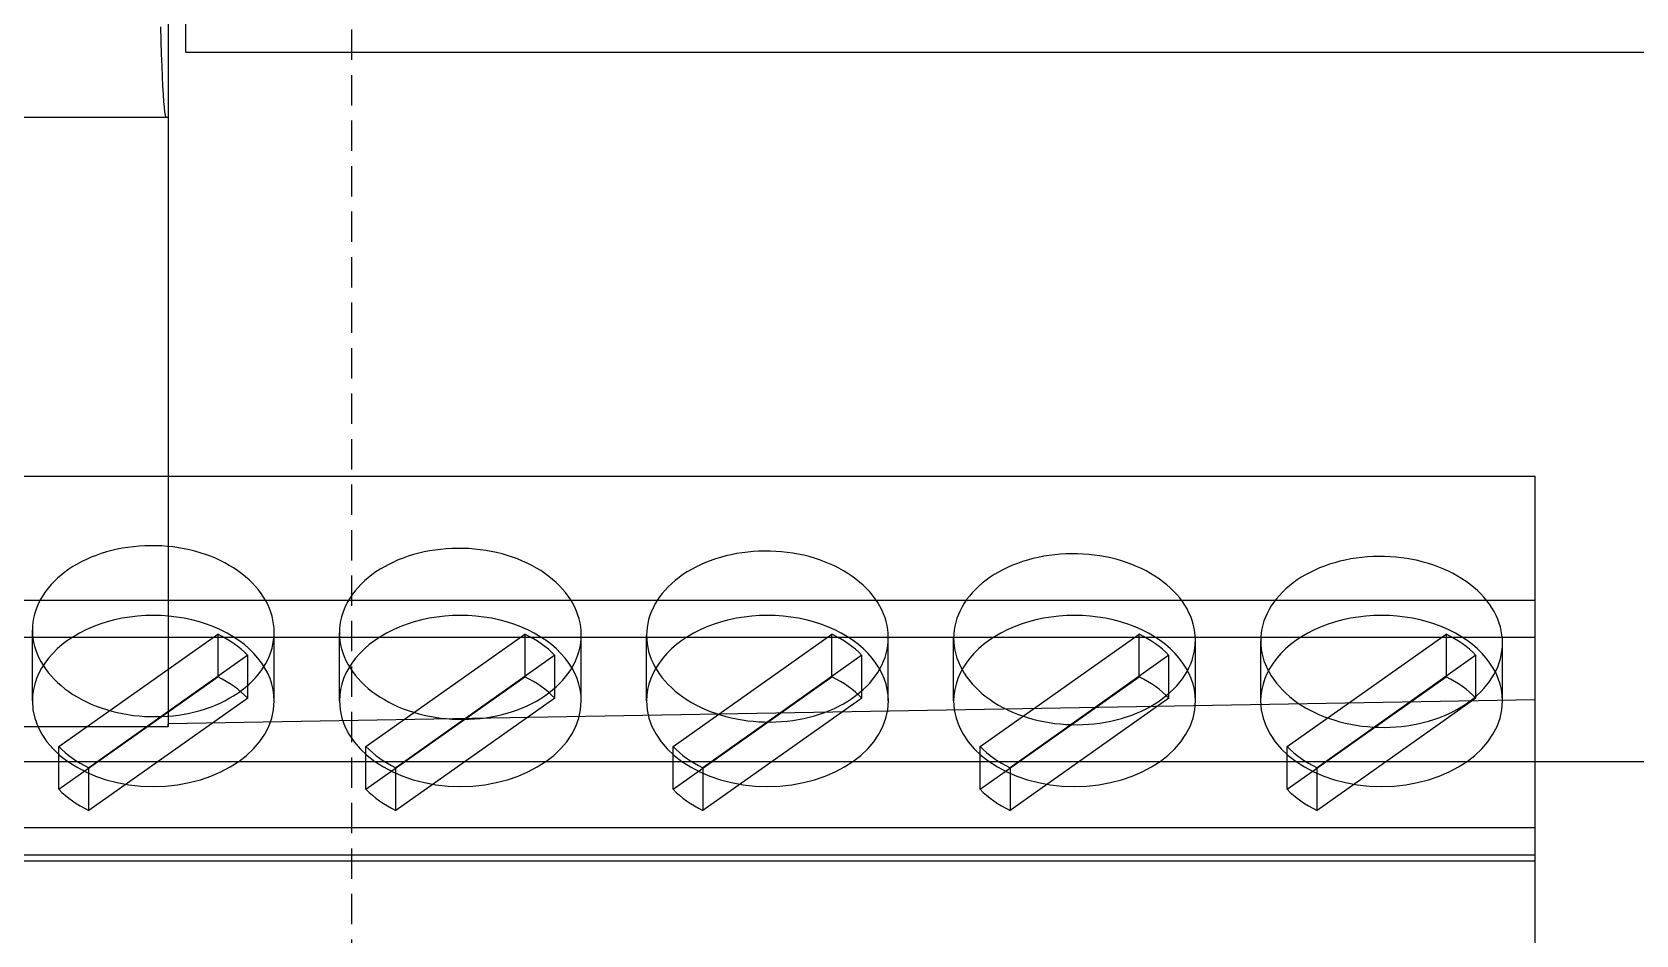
# Model space of a CAD drawing. Extents: x 0 to 144, y 0 to 348.
# Drawn here: x 66.73 to 93.18, y 103.57 to 118.46 of the extents above; entities that cross this region are included whole.
import ezdxf

# ---------------------------------------------------------------- set-up
doc = ezdxf.new("R2010")
doc.units = 0
doc.linetypes.add('DASHED', pattern=[0.75, 0.5, -0.25])
doc.layers.add('-15N-THT. THIẾT BỊ ĐÓNG MỞ', color=40, linetype='CONTINUOUS')

# ---------------------------------------------------------------- blocks, each defined once
blk = doc.blocks.new('06 - N - SC VSD ATV630U07~55N4')
at = {"layer": '-15N-THT. THIẾT BỊ ĐÓNG MỞ', "color": 6, "linetype": 'DASHED'}
blk.add_line((0, 174), (0, -174), dxfattribs=at)
at = {"layer": '-15N-THT. THIẾT BỊ ĐÓNG MỞ'}
for p, q in [((-3.026, -33.174), (-3.026, -66.946)), ((-2.731, -55.87), (-2.731, -38.939)), ((-3.153, -55.457), (-3.146, -55.691)), ((-3.146, -55.691), (-3.139, -55.906)), ((-3.139, -55.906), (-3.131, -56.102)), ((-2.731, -55.87), (27.651, -55.87)), ((-3.131, -56.102), (-3.124, -56.278)), ((-3.124, -56.278), (-3.116, -56.435)), ((-3.116, -56.435), (-3.108, -56.571)), ((-3.108, -56.571), (-3.1, -56.686)), ((-3.1, -56.686), (-3.092, -56.781)), ((-3.092, -56.781), (-3.084, -56.856)), ((-3.084, -56.856), (-3.075, -56.909)), ((-3.025, -56.951), (-5.507, -56.951)), ((-3.075, -56.909), (-3.067, -56.94)), ((-3.067, -56.94), (-3.059, -56.951)), ((-3.025, -56.951), (-3.025, -66.988)), ((-51.945, -62.862), (19.517, -62.862)), ((19.517, -79.799), (19.517, -62.862)), ((-4.372, -64.234), (-4.449, -64.271)), ((-4.293, -64.2), (-4.372, -64.234)), ((-4.212, -64.168), (-4.293, -64.2)), ((-4.128, -64.139), (-4.212, -64.168)), ((-4.043, -64.112), (-4.128, -64.139)), ((-3.956, -64.089), (-4.043, -64.112)), ((-3.868, -64.068), (-3.956, -64.089)), ((-3.778, -64.051), (-3.868, -64.068)), ((-3.687, -64.036), (-3.778, -64.051)), ((-3.595, -64.025), (-3.687, -64.036)), ((-3.503, -64.016), (-3.595, -64.025)), ((-3.41, -64.011), (-3.503, -64.016)), ((-3.316, -64.009), (-3.41, -64.011)), ((-3.223, -64.009), (-3.316, -64.009)), ((-3.129, -64.013), (-3.223, -64.009)), ((-3.036, -64.02), (-3.129, -64.013)), ((-2.944, -64.03), (-3.036, -64.02)), ((-2.852, -64.043), (-2.944, -64.03)), ((-2.761, -64.06), (-2.852, -64.043)), ((-2.671, -64.079), (-2.761, -64.06)), ((-2.583, -64.101), (-2.671, -64.079)), ((-2.496, -64.126), (-2.583, -64.101)), ((-2.411, -64.154), (-2.496, -64.126)), ((-2.327, -64.184), (-2.411, -64.154)), ((-2.246, -64.217), (-2.327, -64.184)), ((-2.167, -64.253), (-2.246, -64.217)), ((-2.09, -64.292), (-2.167, -64.253)), ((0.771, -64.244), (0.692, -64.278)), ((0.852, -64.212), (0.771, -64.244)), ((0.935, -64.183), (0.852, -64.212)), ((1.021, -64.156), (0.935, -64.183)), ((1.107, -64.133), (1.021, -64.156)), ((1.196, -64.112), (1.107, -64.133)), ((1.286, -64.095), (1.196, -64.112)), ((1.377, -64.08), (1.286, -64.095)), ((1.468, -64.069), (1.377, -64.08)), ((1.561, -64.06), (1.468, -64.069)), ((1.654, -64.055), (1.561, -64.06)), ((1.747, -64.053), (1.654, -64.055)), ((1.841, -64.054), (1.747, -64.053)), ((1.934, -64.057), (1.841, -64.054)), ((2.027, -64.064), (1.934, -64.057)), ((2.12, -64.075), (2.027, -64.064)), ((2.212, -64.088), (2.12, -64.075)), ((2.303, -64.104), (2.212, -64.088)), ((2.392, -64.123), (2.303, -64.104)), ((2.481, -64.145), (2.392, -64.123)), ((2.568, -64.17), (2.481, -64.145)), ((2.653, -64.198), (2.568, -64.17)), ((2.736, -64.228), (2.653, -64.198)), ((2.818, -64.262), (2.736, -64.228)), ((2.897, -64.298), (2.818, -64.262)), ((5.916, -64.256), (5.834, -64.288)), ((5.999, -64.227), (5.916, -64.256)), ((6.084, -64.201), (5.999, -64.227)), ((6.171, -64.177), (6.084, -64.201)), ((6.26, -64.157), (6.171, -64.177)), ((6.349, -64.139), (6.26, -64.157)), ((6.44, -64.125), (6.349, -64.139)), ((6.532, -64.113), (6.44, -64.125)), ((6.625, -64.105), (6.532, -64.113)), ((6.718, -64.099), (6.625, -64.105)), ((6.811, -64.097), (6.718, -64.099)), ((6.905, -64.098), (6.811, -64.097)), ((6.998, -64.102), (6.905, -64.098)), ((7.091, -64.109), (6.998, -64.102)), ((7.184, -64.119), (7.091, -64.109)), ((7.275, -64.132), (7.184, -64.119)), ((7.366, -64.148), (7.275, -64.132)), ((7.456, -64.167), (7.366, -64.148)), ((7.545, -64.189), (7.456, -64.167)), ((7.632, -64.214), (7.545, -64.189)), ((7.717, -64.242), (7.632, -64.214)), ((7.8, -64.273), (7.717, -64.242)), ((11.148, -64.245), (11.063, -64.271)), ((11.235, -64.221), (11.148, -64.245)), ((11.323, -64.201), (11.235, -64.221)), ((11.413, -64.183), (11.323, -64.201)), ((11.504, -64.169), (11.413, -64.183)), ((11.596, -64.157), (11.504, -64.169)), ((11.688, -64.149), (11.596, -64.157)), ((11.781, -64.143), (11.688, -64.149)), ((11.875, -64.141), (11.781, -64.143)), ((11.968, -64.142), (11.875, -64.141)), ((12.062, -64.146), (11.968, -64.142)), ((12.155, -64.153), (12.062, -64.146)), ((12.247, -64.163), (12.155, -64.153)), ((12.339, -64.176), (12.247, -64.163)), ((12.43, -64.192), (12.339, -64.176)), ((12.52, -64.211), (12.43, -64.192)), ((12.608, -64.233), (12.52, -64.211)), ((12.695, -64.258), (12.608, -64.233)), ((12.781, -64.286), (12.695, -64.258)), ((16.299, -64.266), (16.212, -64.289)), ((16.387, -64.245), (16.299, -64.266)), ((16.477, -64.227), (16.387, -64.245)), ((16.568, -64.213), (16.477, -64.227)), ((16.66, -64.201), (16.568, -64.213)), ((16.752, -64.193), (16.66, -64.201)), ((16.845, -64.188), (16.752, -64.193)), ((16.939, -64.185), (16.845, -64.188)), ((17.032, -64.186), (16.939, -64.185)), ((17.125, -64.19), (17.032, -64.186)), ((17.218, -64.197), (17.125, -64.19)), ((17.311, -64.207), (17.218, -64.197)), ((17.403, -64.22), (17.311, -64.207)), ((17.494, -64.236), (17.403, -64.22)), ((17.584, -64.255), (17.494, -64.236)), ((17.672, -64.278), (17.584, -64.255)), ((-4.79, -64.493), (-4.849, -64.544)), ((-4.728, -64.444), (-4.79, -64.493)), ((-4.663, -64.398), (-4.728, -64.444)), ((-4.594, -64.353), (-4.663, -64.398)), ((-4.523, -64.311), (-4.594, -64.353)), ((-4.449, -64.271), (-4.523, -64.311)), ((-2.016, -64.333), (-2.09, -64.292)), ((-1.945, -64.376), (-2.016, -64.333)), ((-1.876, -64.422), (-1.945, -64.376)), ((-1.811, -64.47), (-1.876, -64.422)), ((-1.749, -64.52), (-1.811, -64.47)), ((-1.69, -64.572), (-1.749, -64.52)), ((0.336, -64.488), (0.274, -64.537)), ((0.401, -64.442), (0.336, -64.488)), ((0.47, -64.397), (0.401, -64.442)), ((0.541, -64.355), (0.47, -64.397)), ((0.615, -64.316), (0.541, -64.355)), ((0.692, -64.278), (0.615, -64.316)), ((2.974, -64.336), (2.897, -64.298)), ((3.048, -64.377), (2.974, -64.336)), ((3.119, -64.42), (3.048, -64.377)), ((3.187, -64.466), (3.119, -64.42)), ((3.253, -64.514), (3.187, -64.466)), ((3.315, -64.564), (3.253, -64.514)), ((5.4, -64.533), (5.337, -64.581)), ((5.465, -64.486), (5.4, -64.533)), ((5.533, -64.441), (5.465, -64.486)), ((5.605, -64.399), (5.533, -64.441)), ((5.679, -64.36), (5.605, -64.399)), ((5.755, -64.323), (5.679, -64.36)), ((5.834, -64.288), (5.755, -64.323)), ((7.882, -64.306), (7.8, -64.273)), ((7.961, -64.342), (7.882, -64.306)), ((8.037, -64.38), (7.961, -64.342)), ((8.111, -64.421), (8.037, -64.38)), ((8.183, -64.465), (8.111, -64.421)), ((8.251, -64.51), (8.183, -64.465)), ((8.316, -64.558), (8.251, -64.51)), ((10.529, -64.53), (10.463, -64.577)), ((10.597, -64.486), (10.529, -64.53)), ((10.668, -64.444), (10.597, -64.486)), ((10.742, -64.404), (10.668, -64.444)), ((10.819, -64.367), (10.742, -64.404)), ((10.898, -64.332), (10.819, -64.367)), ((10.979, -64.3), (10.898, -64.332)), ((11.063, -64.271), (10.979, -64.3)), ((12.864, -64.317), (12.781, -64.286)), ((12.945, -64.35), (12.864, -64.317)), ((13.024, -64.386), (12.945, -64.35)), ((13.101, -64.424), (13.024, -64.386)), ((13.175, -64.465), (13.101, -64.424)), ((13.246, -64.509), (13.175, -64.465)), ((13.315, -64.554), (13.246, -64.509)), ((15.661, -64.53), (15.592, -64.574)), ((15.732, -64.488), (15.661, -64.53)), ((15.806, -64.448), (15.732, -64.488)), ((15.883, -64.411), (15.806, -64.448)), ((15.962, -64.376), (15.883, -64.411)), ((16.043, -64.344), (15.962, -64.376)), ((16.126, -64.315), (16.043, -64.344)), ((16.212, -64.289), (16.126, -64.315)), ((17.759, -64.302), (17.672, -64.278)), ((17.844, -64.33), (17.759, -64.302)), ((17.928, -64.361), (17.844, -64.33)), ((18.009, -64.394), (17.928, -64.361)), ((18.088, -64.43), (18.009, -64.394)), ((18.165, -64.469), (18.088, -64.43)), ((18.239, -64.51), (18.165, -64.469)), ((18.31, -64.553), (18.239, -64.51)), ((-5.048, -64.766), (-5.088, -64.825)), ((-5.004, -64.708), (-5.048, -64.766)), ((-4.956, -64.651), (-5.004, -64.708)), ((-4.904, -64.597), (-4.956, -64.651)), ((-4.849, -64.544), (-4.904, -64.597)), ((-1.635, -64.625), (-1.69, -64.572)), ((-1.583, -64.681), (-1.635, -64.625)), ((-1.535, -64.738), (-1.583, -64.681)), ((-1.491, -64.797), (-1.535, -64.738)), ((-1.451, -64.857), (-1.491, -64.797)), ((0.06, -64.752), (0.016, -64.81)), ((0.108, -64.696), (0.06, -64.752)), ((0.16, -64.641), (0.108, -64.696)), ((0.215, -64.588), (0.16, -64.641)), ((0.274, -64.537), (0.215, -64.588)), ((3.373, -64.616), (3.315, -64.564)), ((3.429, -64.669), (3.373, -64.616)), ((3.48, -64.725), (3.429, -64.669)), ((3.528, -64.782), (3.48, -64.725)), ((3.573, -64.841), (3.528, -64.782)), ((5.124, -64.796), (5.079, -64.854)), ((5.172, -64.74), (5.124, -64.796)), ((5.223, -64.685), (5.172, -64.74)), ((5.279, -64.632), (5.223, -64.685)), ((5.337, -64.581), (5.279, -64.632)), ((8.378, -64.608), (8.316, -64.558)), ((8.437, -64.66), (8.378, -64.608)), ((8.492, -64.714), (8.437, -64.66)), ((8.544, -64.769), (8.492, -64.714)), ((8.592, -64.826), (8.544, -64.769)), ((10.235, -64.784), (10.187, -64.84)), ((10.287, -64.729), (10.235, -64.784)), ((10.342, -64.677), (10.287, -64.729)), ((10.401, -64.626), (10.342, -64.677)), ((10.463, -64.577), (10.401, -64.626)), ((13.38, -64.602), (13.315, -64.554)), ((13.442, -64.652), (13.38, -64.602)), ((13.501, -64.704), (13.442, -64.652)), ((13.556, -64.758), (13.501, -64.704)), ((13.608, -64.813), (13.556, -64.758)), ((15.351, -64.774), (15.299, -64.828)), ((15.406, -64.721), (15.351, -64.774)), ((15.465, -64.67), (15.406, -64.721)), ((15.527, -64.621), (15.465, -64.67)), ((15.592, -64.574), (15.527, -64.621)), ((18.378, -64.599), (18.31, -64.553)), ((18.444, -64.646), (18.378, -64.599)), ((18.506, -64.696), (18.444, -64.646)), ((18.565, -64.748), (18.506, -64.696)), ((18.62, -64.802), (18.565, -64.748)), ((-51.945, -64.906), (19.517, -64.906)), ((-5.185, -65.01), (-5.209, -65.074)), ((-5.157, -64.947), (-5.185, -65.01)), ((-5.124, -64.885), (-5.157, -64.947)), ((-5.088, -64.825), (-5.124, -64.885)), ((-1.415, -64.918), (-1.451, -64.857)), ((-1.382, -64.98), (-1.415, -64.918)), ((-1.354, -65.043), (-1.382, -64.98)), ((-1.33, -65.107), (-1.354, -65.043)), ((-0.121, -65.054), (-0.145, -65.118)), ((-0.093, -64.991), (-0.121, -65.054)), ((-0.061, -64.93), (-0.093, -64.991)), ((-0.024, -64.869), (-0.061, -64.93)), ((0.016, -64.81), (-0.024, -64.869)), ((3.613, -64.901), (3.573, -64.841)), ((3.649, -64.962), (3.613, -64.901)), ((3.681, -65.024), (3.649, -64.962)), ((3.709, -65.088), (3.681, -65.024)), ((4.971, -65.036), (4.943, -65.098)), ((5.003, -64.974), (4.971, -65.036)), ((5.039, -64.913), (5.003, -64.974)), ((5.079, -64.854), (5.039, -64.913)), ((8.636, -64.885), (8.592, -64.826)), ((8.677, -64.945), (8.636, -64.885)), ((8.713, -65.006), (8.677, -64.945)), ((8.745, -65.068), (8.713, -65.006)), ((10.067, -65.018), (10.034, -65.08)), ((10.103, -64.957), (10.067, -65.018)), ((10.143, -64.898), (10.103, -64.957)), ((10.187, -64.84), (10.143, -64.898)), ((13.656, -64.87), (13.608, -64.813)), ((13.7, -64.929), (13.656, -64.87)), ((13.74, -64.989), (13.7, -64.929)), ((13.777, -65.05), (13.74, -64.989)), ((13.809, -65.113), (13.777, -65.05)), ((15.167, -65.002), (15.13, -65.062)), ((15.207, -64.942), (15.167, -65.002)), ((15.251, -64.884), (15.207, -64.942)), ((15.299, -64.828), (15.251, -64.884)), ((18.672, -64.858), (18.62, -64.802)), ((18.72, -64.915), (18.672, -64.858)), ((18.764, -64.973), (18.72, -64.915)), ((18.804, -65.033), (18.764, -64.973)), ((18.84, -65.095), (18.804, -65.033)), ((-5.254, -65.269), (-5.261, -65.335)), ((-5.243, -65.203), (-5.254, -65.269)), ((-5.228, -65.138), (-5.243, -65.203)), ((-5.209, -65.074), (-5.228, -65.138)), ((-1.311, -65.172), (-1.33, -65.107)), ((-1.296, -65.238), (-1.311, -65.172)), ((-1.285, -65.303), (-1.296, -65.238)), ((-1.278, -65.369), (-1.285, -65.303)), ((-0.191, -65.313), (-0.197, -65.379)), ((-0.18, -65.247), (-0.191, -65.313)), ((-0.164, -65.182), (-0.18, -65.247)), ((-0.145, -65.118), (-0.164, -65.182)), ((3.733, -65.152), (3.709, -65.088)), ((3.753, -65.216), (3.733, -65.152)), ((3.768, -65.282), (3.753, -65.216)), ((3.779, -65.348), (3.768, -65.282)), ((4.884, -65.292), (4.873, -65.357)), ((4.899, -65.226), (4.884, -65.292)), ((4.919, -65.162), (4.899, -65.226)), ((4.943, -65.098), (4.919, -65.162)), ((8.773, -65.132), (8.745, -65.068)), ((8.797, -65.196), (8.773, -65.132)), ((8.817, -65.261), (8.797, -65.196)), ((8.832, -65.326), (8.817, -65.261)), ((8.843, -65.392), (8.832, -65.326)), ((9.963, -65.271), (9.948, -65.336)), ((9.983, -65.206), (9.963, -65.271)), ((10.006, -65.143), (9.983, -65.206)), ((10.034, -65.08), (10.006, -65.143)), ((13.837, -65.176), (13.809, -65.113)), ((13.861, -65.24), (13.837, -65.176)), ((13.88, -65.305), (13.861, -65.24)), ((13.895, -65.37), (13.88, -65.305)), ((15.027, -65.315), (15.011, -65.38)), ((15.046, -65.25), (15.027, -65.315)), ((15.07, -65.187), (15.046, -65.25)), ((15.098, -65.124), (15.07, -65.187)), ((15.13, -65.062), (15.098, -65.124)), ((18.872, -65.157), (18.84, -65.095)), ((18.9, -65.22), (18.872, -65.157)), ((18.924, -65.284), (18.9, -65.22)), ((18.944, -65.349), (18.924, -65.284)), ((-51.945, -65.517), (19.517, -65.517)), ((-5.261, -65.335), (-5.263, -65.401)), ((-5.263, -65.401), (-5.261, -65.467)), ((-5.263, -66.568), (-5.263, -65.401)), ((-5.261, -65.467), (-5.254, -65.533)), ((-5.254, -65.533), (-5.243, -65.598)), ((-4.826, -67.32), (-2.206, -65.467)), ((-2.206, -65.467), (-2.206, -66.172)), ((-1.296, -65.633), (-1.285, -65.567)), ((-1.285, -65.567), (-1.278, -65.501)), ((-1.276, -65.435), (-1.278, -65.369)), ((-1.278, -65.501), (-1.276, -65.435)), ((-1.276, -66.568), (-1.276, -65.435)), ((-0.197, -65.379), (-0.199, -65.445)), ((-0.199, -65.445), (-0.197, -65.511)), ((-0.199, -66.568), (-0.199, -65.445)), ((-0.197, -65.511), (-0.191, -65.577)), ((-0.191, -65.577), (-0.18, -65.643)), ((0.237, -67.32), (2.858, -65.467)), ((2.858, -65.467), (2.858, -66.172)), ((3.786, -65.413), (3.779, -65.348)), ((3.779, -65.611), (3.786, -65.546)), ((3.788, -65.48), (3.786, -65.413)), ((3.786, -65.546), (3.788, -65.48)), ((3.788, -66.568), (3.788, -65.48)), ((4.867, -65.423), (4.864, -65.489)), ((4.864, -65.489), (4.867, -65.555)), ((4.864, -66.568), (4.864, -65.489)), ((4.873, -65.357), (4.867, -65.423)), ((4.867, -65.555), (4.873, -65.621)), ((5.301, -67.32), (7.921, -65.467)), ((7.921, -66.172), (7.921, -65.467)), ((8.849, -65.458), (8.843, -65.392)), ((8.843, -65.656), (8.849, -65.59)), ((8.851, -65.524), (8.849, -65.458)), ((8.849, -65.59), (8.851, -65.524)), ((8.851, -66.568), (8.851, -65.524)), ((9.93, -65.467), (9.928, -65.533)), ((9.928, -65.533), (9.93, -65.599)), ((9.928, -66.568), (9.928, -65.533)), ((9.937, -65.401), (9.93, -65.467)), ((9.948, -65.336), (9.937, -65.401)), ((10.365, -67.32), (12.985, -65.467)), ((12.985, -66.172), (12.985, -65.467)), ((13.906, -65.436), (13.895, -65.37)), ((13.913, -65.502), (13.906, -65.436)), ((13.915, -65.568), (13.913, -65.502)), ((13.913, -65.634), (13.915, -65.568)), ((13.915, -66.568), (13.915, -65.568)), ((14.994, -65.511), (14.992, -65.577)), ((14.992, -65.577), (14.994, -65.643)), ((14.992, -66.568), (14.992, -65.577)), ((15, -65.445), (14.994, -65.511)), ((15.011, -65.38), (15, -65.445)), ((15.428, -67.32), (18.049, -65.467)), ((18.049, -65.467), (18.049, -66.172)), ((18.959, -65.414), (18.944, -65.349)), ((18.97, -65.48), (18.959, -65.414)), ((18.977, -65.546), (18.97, -65.48)), ((18.979, -65.612), (18.977, -65.546)), ((-5.243, -65.598), (-5.228, -65.664)), ((-5.228, -65.664), (-5.209, -65.729)), ((-5.209, -65.729), (-5.185, -65.793)), ((-5.185, -65.793), (-5.157, -65.856)), ((-1.713, -65.816), (-4.333, -67.669)), ((-1.713, -66.521), (-1.713, -65.816)), ((-1.382, -65.889), (-1.354, -65.826)), ((-1.354, -65.826), (-1.33, -65.762)), ((-1.33, -65.762), (-1.311, -65.698)), ((-1.311, -65.698), (-1.296, -65.633)), ((-0.18, -65.643), (-0.164, -65.708)), ((-0.164, -65.708), (-0.145, -65.773)), ((-0.145, -65.773), (-0.121, -65.837)), ((-0.121, -65.837), (-0.093, -65.9)), ((3.351, -65.816), (0.731, -67.669)), ((3.351, -66.521), (3.351, -65.816)), ((3.709, -65.87), (3.733, -65.807)), ((3.733, -65.807), (3.753, -65.742)), ((3.753, -65.742), (3.768, -65.677)), ((3.768, -65.677), (3.779, -65.611)), ((4.873, -65.621), (4.884, -65.687)), ((4.884, -65.687), (4.899, -65.752)), ((4.899, -65.752), (4.919, -65.817)), ((4.919, -65.817), (4.943, -65.881)), ((8.415, -65.816), (5.794, -67.669)), ((8.415, -66.521), (8.415, -65.816)), ((8.773, -65.914), (8.797, -65.851)), ((8.797, -65.851), (8.817, -65.786)), ((8.817, -65.786), (8.832, -65.721)), ((8.832, -65.721), (8.843, -65.656)), ((9.93, -65.599), (9.937, -65.665)), ((9.937, -65.665), (9.948, -65.731)), ((9.948, -65.731), (9.963, -65.796)), ((9.963, -65.796), (9.983, -65.861)), ((13.478, -65.816), (10.858, -67.669)), ((13.478, -66.521), (13.478, -65.816)), ((13.861, -65.895), (13.88, -65.83)), ((13.88, -65.83), (13.895, -65.765)), ((13.895, -65.765), (13.906, -65.7)), ((13.906, -65.7), (13.913, -65.634)), ((14.994, -65.643), (15, -65.709)), ((15, -65.709), (15.011, -65.775)), ((15.011, -65.775), (15.027, -65.84)), ((15.027, -65.84), (15.046, -65.905)), ((18.542, -65.816), (15.922, -67.669)), ((18.542, -66.521), (18.542, -65.816)), ((18.944, -65.875), (18.959, -65.81)), ((18.959, -65.81), (18.97, -65.744)), ((18.97, -65.744), (18.977, -65.678)), ((18.977, -65.678), (18.979, -65.612)), ((18.979, -66.568), (18.979, -65.612)), ((-5.157, -65.856), (-5.124, -65.918)), ((-5.124, -65.918), (-5.088, -65.979)), ((-5.088, -65.979), (-5.048, -66.039)), ((-5.048, -66.039), (-5.004, -66.098)), ((-5.004, -66.098), (-4.956, -66.155)), ((-1.535, -66.128), (-1.491, -66.07)), ((-1.491, -66.07), (-1.451, -66.011)), ((-1.451, -66.011), (-1.415, -65.951)), ((-1.415, -65.951), (-1.382, -65.889)), ((-0.093, -65.9), (-0.061, -65.962)), ((-0.061, -65.962), (-0.024, -66.024)), ((-0.024, -66.024), (0.016, -66.084)), ((0.016, -66.084), (0.06, -66.142)), ((3.528, -66.173), (3.573, -66.115)), ((3.573, -66.115), (3.613, -66.055)), ((3.613, -66.055), (3.649, -65.995)), ((3.649, -65.995), (3.681, -65.933)), ((3.681, -65.933), (3.709, -65.87)), ((4.943, -65.881), (4.971, -65.944)), ((4.971, -65.944), (5.003, -66.007)), ((5.003, -66.007), (5.039, -66.068)), ((5.039, -66.068), (5.079, -66.128)), ((8.636, -66.159), (8.677, -66.1)), ((8.677, -66.1), (8.713, -66.039)), ((8.713, -66.039), (8.745, -65.977)), ((8.745, -65.977), (8.773, -65.914)), ((9.983, -65.861), (10.006, -65.925)), ((10.006, -65.925), (10.034, -65.988)), ((10.034, -65.988), (10.067, -66.051)), ((10.067, -66.051), (10.103, -66.112)), ((10.103, -66.112), (10.143, -66.172)), ((13.74, -66.144), (13.777, -66.083)), ((13.777, -66.083), (13.809, -66.021)), ((13.809, -66.021), (13.837, -65.959)), ((13.837, -65.959), (13.861, -65.895)), ((15.046, -65.905), (15.07, -65.969)), ((15.07, -65.969), (15.098, -66.033)), ((15.098, -66.033), (15.13, -66.095)), ((15.13, -66.095), (15.167, -66.156)), ((18.84, -66.127), (18.872, -66.066)), ((18.872, -66.066), (18.9, -66.003)), ((18.9, -66.003), (18.924, -65.939)), ((18.924, -65.939), (18.944, -65.875)), ((-4.956, -66.155), (-4.904, -66.211)), ((-4.904, -66.211), (-4.849, -66.264)), ((-4.849, -66.264), (-4.79, -66.316)), ((-4.826, -68.025), (-2.206, -66.172)), ((-4.79, -66.316), (-4.728, -66.366)), ((-4.728, -66.366), (-4.663, -66.414)), ((-1.811, -66.392), (-1.749, -66.343)), ((-1.749, -66.343), (-1.69, -66.292)), ((-1.69, -66.292), (-1.635, -66.239)), ((-1.635, -66.239), (-1.583, -66.185)), ((-1.583, -66.185), (-1.535, -66.128)), ((0.06, -66.142), (0.108, -66.199)), ((0.108, -66.199), (0.16, -66.255)), ((0.16, -66.255), (0.215, -66.309)), ((0.215, -66.309), (0.274, -66.361)), ((0.237, -68.025), (2.858, -66.172)), ((0.274, -66.361), (0.336, -66.41)), ((3.315, -66.387), (3.373, -66.336)), ((3.373, -66.336), (3.429, -66.283)), ((3.429, -66.283), (3.48, -66.229)), ((3.48, -66.229), (3.528, -66.173)), ((5.079, -66.128), (5.124, -66.186)), ((5.124, -66.186), (5.172, -66.244)), ((5.172, -66.244), (5.223, -66.299)), ((5.223, -66.299), (5.279, -66.353)), ((5.279, -66.353), (5.337, -66.405)), ((5.301, -68.025), (7.921, -66.172)), ((8.378, -66.431), (8.437, -66.38)), ((8.437, -66.38), (8.492, -66.328)), ((8.492, -66.328), (8.544, -66.273)), ((8.544, -66.273), (8.592, -66.217)), ((8.592, -66.217), (8.636, -66.159)), ((10.143, -66.172), (10.187, -66.231)), ((10.187, -66.231), (10.235, -66.288)), ((10.235, -66.288), (10.287, -66.343)), ((10.287, -66.343), (10.342, -66.397)), ((10.365, -68.025), (12.985, -66.172)), ((13.501, -66.425), (13.556, -66.372)), ((13.556, -66.372), (13.608, -66.317)), ((13.608, -66.317), (13.656, -66.261)), ((13.656, -66.261), (13.7, -66.203)), ((13.7, -66.203), (13.74, -66.144)), ((15.167, -66.156), (15.207, -66.216)), ((15.207, -66.216), (15.251, -66.275)), ((15.251, -66.275), (15.299, -66.332)), ((15.299, -66.332), (15.351, -66.387)), ((15.428, -68.025), (18.049, -66.172)), ((18.62, -66.416), (18.672, -66.361)), ((18.672, -66.361), (18.72, -66.305)), ((18.72, -66.305), (18.764, -66.247)), ((18.764, -66.247), (18.804, -66.188)), ((18.804, -66.188), (18.84, -66.127)), ((-4.663, -66.414), (-4.594, -66.46)), ((-4.594, -66.46), (-4.523, -66.503)), ((-4.523, -66.503), (-4.449, -66.544)), ((-4.449, -66.544), (-4.372, -66.583)), ((-4.372, -66.583), (-4.293, -66.619)), ((-1.713, -66.521), (-4.333, -68.374)), ((-4.293, -66.619), (-4.212, -66.652)), ((19.517, -66.552), (-3.026, -66.946)), ((-2.327, -66.668), (-2.246, -66.636)), ((-2.246, -66.636), (-2.167, -66.602)), ((-2.167, -66.602), (-2.09, -66.565)), ((-2.09, -66.565), (-2.016, -66.525)), ((-2.016, -66.525), (-1.945, -66.483)), ((-1.945, -66.483), (-1.876, -66.438)), ((-1.876, -66.438), (-1.811, -66.392)), ((0.336, -66.41), (0.401, -66.458)), ((0.401, -66.458), (0.47, -66.504)), ((0.47, -66.504), (0.541, -66.547)), ((0.541, -66.547), (0.615, -66.588)), ((0.615, -66.588), (0.692, -66.627)), ((0.692, -66.627), (0.771, -66.663)), ((3.351, -66.521), (0.731, -68.374)), ((2.818, -66.681), (2.897, -66.646)), ((2.897, -66.646), (2.974, -66.609)), ((2.974, -66.609), (3.048, -66.569)), ((3.048, -66.569), (3.119, -66.527)), ((3.119, -66.527), (3.187, -66.483)), ((3.187, -66.483), (3.253, -66.436)), ((3.253, -66.436), (3.315, -66.387)), ((5.337, -66.405), (5.4, -66.455)), ((5.4, -66.455), (5.465, -66.502)), ((5.465, -66.502), (5.533, -66.548)), ((5.533, -66.548), (5.605, -66.591)), ((5.605, -66.591), (5.679, -66.632)), ((5.679, -66.632), (5.755, -66.671)), ((8.415, -66.521), (5.794, -68.374)), ((8.037, -66.653), (8.111, -66.613)), ((8.111, -66.613), (8.183, -66.571)), ((8.183, -66.571), (8.251, -66.527)), ((8.251, -66.527), (8.316, -66.48)), ((8.316, -66.48), (8.378, -66.431)), ((10.342, -66.397), (10.401, -66.449)), ((10.401, -66.449), (10.463, -66.499)), ((10.463, -66.499), (10.529, -66.547)), ((10.529, -66.547), (10.597, -66.592)), ((10.597, -66.592), (10.668, -66.636)), ((10.668, -66.636), (10.742, -66.677)), ((13.478, -66.521), (10.858, -68.374)), ((13.175, -66.658), (13.246, -66.615)), ((13.246, -66.615), (13.315, -66.571)), ((13.315, -66.571), (13.38, -66.524)), ((13.38, -66.524), (13.442, -66.475)), ((13.442, -66.475), (13.501, -66.425)), ((15.351, -66.387), (15.406, -66.441)), ((15.406, -66.441), (15.465, -66.493)), ((15.465, -66.493), (15.527, -66.543)), ((15.527, -66.543), (15.592, -66.591)), ((15.592, -66.591), (15.661, -66.637)), ((15.661, -66.637), (15.732, -66.68)), ((18.542, -66.521), (15.922, -68.374)), ((18.31, -66.66), (18.378, -66.615)), ((18.378, -66.615), (18.444, -66.568)), ((18.444, -66.568), (18.506, -66.52)), ((18.506, -66.52), (18.565, -66.469)), ((18.565, -66.469), (18.62, -66.416)), ((-4.212, -66.652), (-4.128, -66.682)), ((-4.128, -66.682), (-4.043, -66.71)), ((-4.043, -66.71), (-3.956, -66.735)), ((-3.956, -66.735), (-3.868, -66.757)), ((-3.868, -66.757), (-3.778, -66.776)), ((-3.778, -66.776), (-3.687, -66.793)), ((-3.687, -66.793), (-3.595, -66.806)), ((-3.595, -66.806), (-3.503, -66.816)), ((-3.503, -66.816), (-3.41, -66.823)), ((-3.41, -66.823), (-3.316, -66.827)), ((-3.316, -66.827), (-3.223, -66.827)), ((-3.223, -66.827), (-3.129, -66.825)), ((-3.129, -66.825), (-3.036, -66.82)), ((-3.036, -66.82), (-2.944, -66.811)), ((-2.944, -66.811), (-2.852, -66.8)), ((-2.852, -66.8), (-2.761, -66.785)), ((-2.761, -66.785), (-2.671, -66.768)), ((-2.671, -66.768), (-2.583, -66.747)), ((-2.583, -66.747), (-2.496, -66.724)), ((-2.496, -66.724), (-2.411, -66.697)), ((-2.411, -66.697), (-2.327, -66.668)), ((0.771, -66.663), (0.852, -66.696)), ((0.852, -66.696), (0.935, -66.727)), ((0.935, -66.727), (1.021, -66.754)), ((1.021, -66.754), (1.108, -66.779)), ((1.108, -66.779), (1.196, -66.801)), ((1.196, -66.801), (1.286, -66.821)), ((1.286, -66.821), (1.377, -66.837)), ((1.377, -66.837), (1.468, -66.85)), ((1.468, -66.85), (1.561, -66.86)), ((1.561, -66.86), (1.654, -66.867)), ((1.654, -66.867), (1.747, -66.871)), ((1.747, -66.871), (1.841, -66.872)), ((1.841, -66.872), (1.934, -66.869)), ((1.934, -66.869), (2.027, -66.864)), ((2.027, -66.864), (2.12, -66.856)), ((2.12, -66.856), (2.212, -66.844)), ((2.212, -66.844), (2.303, -66.829)), ((2.303, -66.829), (2.392, -66.812)), ((2.392, -66.812), (2.481, -66.791)), ((2.481, -66.791), (2.568, -66.768)), ((2.568, -66.768), (2.653, -66.742)), ((2.653, -66.742), (2.737, -66.712)), ((2.737, -66.712), (2.818, -66.681)), ((5.755, -66.671), (5.834, -66.707)), ((5.834, -66.707), (5.916, -66.74)), ((5.916, -66.74), (5.999, -66.771)), ((5.999, -66.771), (6.084, -66.799)), ((6.084, -66.799), (6.171, -66.824)), ((6.171, -66.824), (6.26, -66.846)), ((6.26, -66.846), (6.349, -66.865)), ((6.349, -66.865), (6.44, -66.881)), ((6.44, -66.881), (6.532, -66.894)), ((6.532, -66.894), (6.625, -66.904)), ((6.625, -66.904), (6.718, -66.911)), ((6.718, -66.911), (6.811, -66.915)), ((6.998, -66.914), (7.091, -66.908)), ((7.091, -66.908), (7.184, -66.9)), ((7.184, -66.9), (7.275, -66.888)), ((7.275, -66.888), (7.366, -66.874)), ((7.366, -66.874), (7.456, -66.856)), ((7.456, -66.856), (7.545, -66.836)), ((7.545, -66.836), (7.632, -66.812)), ((7.632, -66.812), (7.717, -66.786)), ((7.717, -66.786), (7.8, -66.757)), ((7.8, -66.757), (7.882, -66.725)), ((7.882, -66.725), (7.961, -66.69)), ((7.961, -66.69), (8.037, -66.653)), ((10.742, -66.677), (10.819, -66.715)), ((10.819, -66.715), (10.898, -66.751)), ((10.898, -66.751), (10.979, -66.784)), ((10.979, -66.784), (11.063, -66.815)), ((11.063, -66.815), (11.148, -66.843)), ((11.148, -66.843), (11.235, -66.868)), ((11.235, -66.868), (11.323, -66.89)), ((11.323, -66.89), (11.413, -66.909)), ((11.413, -66.909), (11.504, -66.925)), ((12.43, -66.918), (12.52, -66.9)), ((12.52, -66.9), (12.608, -66.88)), ((12.608, -66.88), (12.695, -66.856)), ((12.695, -66.856), (12.781, -66.83)), ((12.781, -66.83), (12.864, -66.801)), ((12.864, -66.801), (12.945, -66.769)), ((12.945, -66.769), (13.024, -66.734)), ((13.024, -66.734), (13.101, -66.697)), ((13.101, -66.697), (13.175, -66.658)), ((15.732, -66.68), (15.806, -66.721)), ((15.806, -66.721), (15.883, -66.759)), ((15.883, -66.759), (15.962, -66.795)), ((15.962, -66.795), (16.043, -66.829)), ((16.043, -66.829), (16.126, -66.859)), ((16.126, -66.859), (16.212, -66.887)), ((16.212, -66.887), (16.299, -66.912)), ((16.299, -66.912), (16.387, -66.934)), ((17.672, -66.924), (17.759, -66.9)), ((17.759, -66.9), (17.844, -66.874)), ((17.844, -66.874), (17.928, -66.845)), ((17.928, -66.845), (18.009, -66.813)), ((18.009, -66.813), (18.088, -66.779)), ((18.088, -66.779), (18.165, -66.741)), ((18.165, -66.741), (18.239, -66.702)), ((18.239, -66.702), (18.31, -66.66)), ((-51.945, -66.988), (-3.025, -66.988)), ((-3.025, -66.988), (-3.026, -66.946)), ((6.811, -66.915), (6.905, -66.916)), ((6.905, -66.916), (6.998, -66.914)), ((11.504, -66.925), (11.596, -66.938)), ((11.596, -66.938), (11.688, -66.948)), ((11.688, -66.948), (11.781, -66.955)), ((11.781, -66.955), (11.875, -66.959)), ((11.875, -66.959), (11.968, -66.96)), ((11.968, -66.96), (12.062, -66.958)), ((12.062, -66.958), (12.155, -66.952)), ((12.155, -66.952), (12.247, -66.944)), ((12.247, -66.944), (12.339, -66.932)), ((12.339, -66.932), (12.43, -66.918)), ((16.387, -66.934), (16.477, -66.953)), ((16.477, -66.953), (16.568, -66.969)), ((16.568, -66.969), (16.66, -66.982)), ((16.66, -66.982), (16.752, -66.992)), ((16.752, -66.992), (16.845, -66.999)), ((16.845, -66.999), (16.939, -67.003)), ((16.939, -67.003), (17.032, -67.004)), ((17.032, -67.004), (17.125, -67.002)), ((17.125, -67.002), (17.218, -66.997)), ((17.218, -66.997), (17.311, -66.988)), ((17.311, -66.988), (17.403, -66.977)), ((17.403, -66.977), (17.494, -66.962)), ((17.494, -66.962), (17.584, -66.944)), ((17.584, -66.944), (17.672, -66.924)), ((-4.826, -68.025), (-4.826, -67.32)), ((0.237, -68.025), (0.237, -67.32)), ((5.301, -68.025), (5.301, -67.32)), ((10.365, -68.025), (10.365, -67.32)), ((15.428, -68.025), (15.428, -67.32)), ((-52.563, -67.567), (52.563, -67.567)), ((-4.333, -68.374), (-4.333, -67.669)), ((0.731, -68.374), (0.731, -67.669)), ((5.794, -67.669), (5.794, -68.374)), ((10.858, -67.669), (10.858, -68.374)), ((15.922, -68.374), (15.922, -67.669)), ((-51.945, -68.654), (19.517, -68.654)), ((-51.945, -69.104), (19.517, -69.104)), ((-51.945, -69.206), (19.517, -69.206))]:
    blk.add_line(p, q, dxfattribs=at)
for centre, major_axis, start_param, end_param in [((-3.27, -66.568), (1.994, 0), 0, 3.141593), ((1.794, -66.568), (1.994, 0), 0, 3.141593), ((6.858, -66.568), (1.994, 0), 0, 3.141593), ((11.922, -66.568), (1.994, 0), 0, 3.141593), ((16.985, -66.568), (1.994, 0), 0, 3.141593), ((-3.27, -66.568), (1.885, 0), 0.599286, 0.97151), ((1.794, -66.568), (1.885, 0), 0.599286, 0.97151), ((6.858, -66.568), (1.885, 0), 0.599286, 0.97151), ((11.922, -66.568), (1.885, 0), 0.599286, 0.97151), ((16.985, -66.568), (1.885, 0), 0.599286, 0.97151), ((-3.27, -67.273), (1.885, 0), 0.599286, 0.97151), ((1.794, -67.273), (1.885, 0), 0.599286, 0.97151), ((6.858, -67.273), (1.885, 0), 0.599286, 0.97151), ((11.922, -67.273), (1.885, 0), 0.599286, 0.97151), ((16.985, -67.273), (1.885, 0), 0.599286, 0.97151), ((-3.27, -66.568), (1.994, 0), 3.141593, 6.283185), ((1.794, -66.568), (1.994, 0), 3.141593, 6.283185), ((6.858, -66.568), (1.994, 0), 3.141593, 6.283185), ((11.922, -66.568), (1.994, 0), 3.141593, 6.283185), ((16.985, -66.568), (1.994, 0), 3.141593, 6.283185), ((-3.27, -66.568), (1.885, 0), -2.542307, -2.170082), ((1.794, -66.568), (1.885, 0), -2.542307, -2.170082), ((6.858, -66.568), (1.885, 0), -2.542307, -2.170082), ((11.922, -66.568), (1.885, 0), -2.542307, -2.170082), ((16.985, -66.568), (1.885, 0), -2.542307, -2.170082), ((-3.27, -67.273), (1.885, 0), -2.542307, -2.170082), ((1.794, -67.273), (1.885, 0), -2.542307, -2.170082), ((6.858, -67.273), (1.885, 0), -2.542307, -2.170082), ((11.922, -67.273), (1.885, 0), -2.542307, -2.170082), ((16.985, -67.273), (1.885, 0), -2.542307, -2.170082)]:
    blk.add_ellipse(centre, major_axis=major_axis, ratio=0.707107, start_param=start_param, end_param=end_param, dxfattribs=at)

msp = doc.modelspace()

# ---------------------------------------------------------------- block references
msp.add_blockref('06 - N - SC VSD ATV630U07~55N4', (72, 174))

doc.saveas('drawing.dxf')
